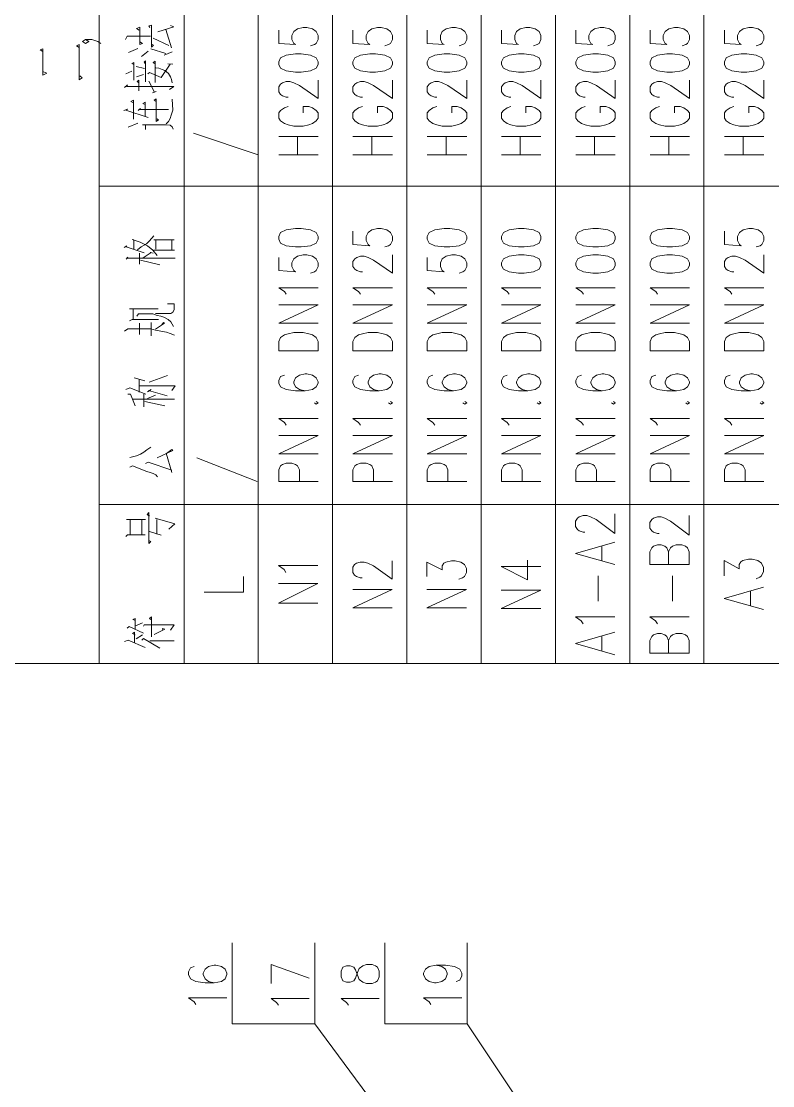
# Model space of a CAD drawing. Header units: millimetres. Extents: x 0 to 829, y 0 to 586.
# Drawn here: x 185 to 254.8, y 388.7 to 487.6 of the extents above; entities that cross this region are included whole.
import ezdxf

# ---------------------------------------------------------------- set-up
doc = ezdxf.new("R2010")
doc.units = ezdxf.units.MM

msp = doc.modelspace()

# ---------------------------------------------------------------- linework, layer by layer
at = {"color": 0, "lineweight": 0}
for points in [[(192.253306, 575.772139), (192.253306, 427.887694)], [(200.141417, 575.772139), (200.141417, 427.887694)], [(200.141417, 575.772139), (200.141417, 427.887694)], [(207.04175, 575.772139), (207.04175, 427.887694)], [(213.945611, 575.772139), (213.945611, 427.887694)], [(220.845944, 575.772139), (220.845944, 427.887694)], [(227.746278, 575.772139), (227.746278, 427.887694)], [(234.646611, 575.772139), (234.646611, 427.887694)], [(241.550472, 575.772139), (241.550472, 427.887694)], [(248.450806, 575.772139), (248.450806, 427.887694)], [(248.450806, 575.772139), (248.450806, 427.887694)], [(196.031556, 485.658583), (196.274972, 485.521), (196.031556, 485.418694), (196.031556, 487.041472), (195.735222, 486.900361), (195.982167, 486.762778)], [(197.114583, 485.453972), (197.312139, 485.348139), (197.114583, 485.175278), (197.114583, 487.214333), (196.867639, 487.143778), (196.966417, 487.006194)], [(197.70725, 486.589917), (199.185389, 487.073222), (198.889056, 487.179056)], [(198.987833, 485.10825), (198.444556, 486.798056)], [(208.939694, 486.745139), (208.939694, 485.524528), (210.509556, 485.404583), (210.333167, 485.524528), (210.160306, 485.891417), (210.160306, 486.258306), (210.333167, 486.625194), (210.682417, 486.868611), (211.204528, 486.988556), (211.553778, 486.988556), (212.079417, 486.868611), (212.425139, 486.625194), (212.601528, 486.258306), (212.601528, 485.891417), (212.425139, 485.524528), (212.252278, 485.404583), (211.903028, 485.281111)], [(215.840028, 486.745139), (215.840028, 485.524528), (217.409889, 485.404583), (217.237028, 485.524528), (217.060639, 485.891417), (217.060639, 486.258306), (217.237028, 486.625194), (217.58275, 486.868611), (218.108389, 486.988556), (218.457639, 486.988556), (218.97975, 486.868611), (219.329, 486.625194), (219.501861, 486.258306), (219.501861, 485.891417), (219.329, 485.524528), (219.152611, 485.404583), (218.803361, 485.281111)], [(222.740361, 486.745139), (222.740361, 485.524528), (224.310222, 485.404583), (224.137361, 485.524528), (223.960972, 485.891417), (223.960972, 486.258306), (224.137361, 486.625194), (224.486611, 486.868611), (225.008722, 486.988556), (225.357972, 486.988556), (225.880083, 486.868611), (226.229333, 486.625194), (226.402194, 486.258306), (226.402194, 485.891417), (226.229333, 485.524528), (226.056472, 485.404583), (225.707222, 485.281111)], [(229.644222, 486.745139), (229.644222, 485.524528), (231.214083, 485.404583), (231.037694, 485.524528), (230.864833, 485.891417), (230.864833, 486.258306), (231.037694, 486.625194), (231.386944, 486.868611), (231.909056, 486.988556), (232.258306, 486.988556), (232.780417, 486.868611), (233.129667, 486.625194), (233.306056, 486.258306), (233.306056, 485.891417), (233.129667, 485.524528), (232.956806, 485.404583), (232.607556, 485.281111)], [(236.544556, 486.745139), (236.544556, 485.524528), (238.114417, 485.404583), (237.938028, 485.524528), (237.765167, 485.891417), (237.765167, 486.258306), (237.938028, 486.625194), (238.287278, 486.868611), (238.812917, 486.988556), (239.162167, 486.988556), (239.684278, 486.868611), (240.033528, 486.625194), (240.206389, 486.258306), (240.206389, 485.891417), (240.033528, 485.524528), (239.857139, 485.404583), (239.507889, 485.281111)], [(243.444889, 486.745139), (243.444889, 485.524528), (245.01475, 485.404583), (244.841889, 485.524528), (244.6655, 485.891417), (244.6655, 486.258306), (244.841889, 486.625194), (245.191139, 486.868611), (245.71325, 486.988556), (246.0625, 486.988556), (246.584611, 486.868611), (246.933861, 486.625194), (247.106722, 486.258306), (247.106722, 485.891417), (246.933861, 485.524528), (246.761, 485.404583), (246.41175, 485.281111)], [(250.34875, 486.745139), (250.34875, 485.524528), (251.918611, 485.404583), (251.742222, 485.524528), (251.569361, 485.891417), (251.569361, 486.258306), (251.742222, 486.625194), (252.091472, 486.868611), (252.613583, 486.988556), (252.962833, 486.988556), (253.484944, 486.868611), (253.834194, 486.625194), (254.010583, 486.258306), (254.010583, 485.891417), (253.834194, 485.524528), (253.661333, 485.404583), (253.312083, 485.281111)], [(191.000944, 485.894944), (191.283167, 485.697389), (191.000944, 485.499833), (190.718722, 485.697389), (191.000944, 485.894944), (191.565389, 485.894944), (192.126306, 485.697389), (192.408528, 485.499833)], [(194.698056, 485.866722), (194.846222, 486.177167), (197.015806, 486.177167)], [(197.26275, 486.004306), (198.740889, 485.316389)], [(187.081583, 482.889278), (187.377917, 482.765806), (187.025139, 482.557667), (187.025139, 485.002417), (186.78525, 484.91775), (187.025139, 484.751944)], [(190.454139, 482.518861), (190.6905, 482.310722), (190.394167, 482.144917), (190.394167, 485.415167), (190.157806, 485.291694), (190.394167, 485.125889)], [(194.994389, 484.660222), (195.834, 485.037694)], [(196.179722, 484.3145), (196.81825, 484.797806)], [(198.444556, 484.589667), (197.065194, 485.005944)], [(198.296389, 484.416806), (199.037222, 484.72725)], [(195.488278, 482.106111), (195.488278, 483.728889), (195.290722, 483.658333), (195.488278, 483.556028)], [(196.571306, 481.93325), (196.571306, 483.90175), (196.423139, 483.760639), (196.571306, 483.623056)], [(197.460306, 481.897972), (197.460306, 483.866472), (197.26275, 483.728889), (197.410917, 483.658333)], [(194.747444, 482.691722), (195.290722, 482.935139)], [(195.685833, 483.383167), (196.472528, 483.175028)], [(196.768861, 482.691722), (196.917028, 482.829306), (198.003583, 482.346), (198.839667, 483.587778), (198.642111, 483.623056), (199.086611, 483.587778)], [(197.509694, 483.245583), (197.806028, 483.210306), (198.098833, 483.108), (198.345778, 483.002167), (198.6915, 482.727), (198.889056, 482.416556), (198.987833, 482.173139), (199.037222, 481.862694)], [(195.735222, 482.416556), (196.37375, 482.624694)], [(195.932778, 481.104222), (195.932778, 482.106111), (195.784611, 481.968528), (195.932778, 481.862694)], [(197.213361, 480.931361), (197.559083, 481.037194), (197.410917, 481.001917), (196.867639, 482.003806)], [(209.811056, 480.518611), (209.638194, 480.518611), (209.288944, 480.642083), (209.112556, 480.765556), (208.939694, 481.008972), (208.939694, 481.495806), (209.112556, 481.74275), (209.288944, 481.862694), (209.638194, 481.986167), (209.983917, 481.986167), (210.333167, 481.862694), (210.858806, 481.619278), (212.601528, 480.398667), (212.601528, 482.106111)], [(216.711389, 480.518611), (216.538528, 480.518611), (216.189278, 480.642083), (216.016417, 480.765556), (215.840028, 481.008972), (215.840028, 481.495806), (216.016417, 481.74275), (216.189278, 481.862694), (216.538528, 481.986167), (216.887778, 481.986167), (217.237028, 481.862694), (217.759139, 481.619278), (219.501861, 480.398667), (219.501861, 482.106111)], [(223.61525, 480.518611), (223.438861, 480.518611), (223.089611, 480.642083), (222.91675, 480.765556), (222.740361, 481.008972), (222.740361, 481.495806), (222.91675, 481.74275), (223.089611, 481.862694), (223.438861, 481.986167), (223.788111, 481.986167), (224.137361, 481.862694), (224.659472, 481.619278), (226.402194, 480.398667), (226.402194, 482.106111)], [(230.515583, 480.518611), (230.339194, 480.518611), (229.993472, 480.642083), (229.817083, 480.765556), (229.644222, 481.008972), (229.644222, 481.495806), (229.817083, 481.74275), (229.993472, 481.862694), (230.339194, 481.986167), (230.688444, 481.986167), (231.037694, 481.862694), (231.559806, 481.619278), (233.306056, 480.398667), (233.306056, 482.106111)], [(237.415917, 480.518611), (237.243056, 480.518611), (236.893806, 480.642083), (236.717417, 480.765556), (236.544556, 481.008972), (236.544556, 481.495806), (236.717417, 481.74275), (236.893806, 481.862694), (237.243056, 481.986167), (237.592306, 481.986167), (237.938028, 481.862694), (238.463667, 481.619278), (240.206389, 480.398667), (240.206389, 482.106111)], [(244.31625, 480.518611), (244.143389, 480.518611), (243.794139, 480.642083), (243.621278, 480.765556), (243.444889, 481.008972), (243.444889, 481.495806), (243.621278, 481.74275), (243.794139, 481.862694), (244.143389, 481.986167), (244.492639, 481.986167), (244.841889, 481.862694), (245.364, 481.619278), (247.106722, 480.398667), (247.106722, 482.106111)], [(251.220111, 480.518611), (251.043722, 480.518611), (250.698, 480.642083), (250.521611, 480.765556), (250.34875, 481.008972), (250.34875, 481.495806), (250.521611, 481.74275), (250.698, 481.862694), (251.043722, 481.986167), (251.392972, 481.986167), (251.742222, 481.862694), (252.264333, 481.619278), (254.010583, 480.398667), (254.010583, 482.106111)], [(194.599278, 481.414667), (194.895611, 481.658083), (194.796833, 481.5205), (199.185389, 481.5205), (198.790278, 481.241806)], [(194.549889, 479.276833), (194.895611, 479.414417), (194.747444, 479.312111), (196.81825, 478.620667), (196.521917, 478.722972), (196.521917, 480.070583), (196.324361, 479.933), (196.521917, 479.827167)], [(195.438889, 478.483083), (195.438889, 480.243444), (195.191944, 480.105861), (195.438889, 480.000028)], [(197.608472, 478.518361), (197.756639, 478.412528), (197.559083, 478.274944), (197.559083, 480.381028), (197.361528, 480.243444), (197.559083, 480.105861)], [(198.493944, 478.035056), (198.6915, 478.274944), (198.839667, 478.550111), (198.938444, 478.860556), (199.086611, 479.312111), (199.037222, 480.34575)], [(195.883389, 479.276833), (196.080944, 479.481444), (195.982167, 479.379139), (198.6915, 479.379139)], [(209.811056, 479.664889), (209.461806, 479.544944), (209.112556, 479.298), (208.939694, 479.054583), (208.939694, 478.56775), (209.112556, 478.324333), (209.461806, 478.077389), (209.811056, 477.957444), (210.333167, 477.833972), (211.204528, 477.833972), (211.730167, 477.957444), (212.079417, 478.077389), (212.425139, 478.324333), (212.601528, 478.56775), (212.601528, 479.054583), (212.425139, 479.298), (212.079417, 479.544944), (211.730167, 479.664889), (211.204528, 479.664889), (211.204528, 479.054583)], [(216.711389, 479.664889), (216.362139, 479.544944), (216.016417, 479.298), (215.840028, 479.054583), (215.840028, 478.56775), (216.016417, 478.324333), (216.362139, 478.077389), (216.711389, 477.957444), (217.237028, 477.833972), (218.108389, 477.833972), (218.6305, 477.957444), (218.97975, 478.077389), (219.329, 478.324333), (219.501861, 478.56775), (219.501861, 479.054583), (219.329, 479.298), (218.97975, 479.544944), (218.6305, 479.664889), (218.108389, 479.664889), (218.108389, 479.054583)], [(223.61525, 479.664889), (223.266, 479.544944), (222.91675, 479.298), (222.740361, 479.054583), (222.740361, 478.56775), (222.91675, 478.324333), (223.266, 478.077389), (223.61525, 477.957444), (224.137361, 477.833972), (225.008722, 477.833972), (225.530833, 477.957444), (225.880083, 478.077389), (226.229333, 478.324333), (226.402194, 478.56775), (226.402194, 479.054583), (226.229333, 479.298), (225.880083, 479.544944), (225.530833, 479.664889), (225.008722, 479.664889), (225.008722, 479.054583)], [(230.515583, 479.664889), (230.166333, 479.544944), (229.817083, 479.298), (229.644222, 479.054583), (229.644222, 478.56775), (229.817083, 478.324333), (230.166333, 478.077389), (230.515583, 477.957444), (231.037694, 477.833972), (231.909056, 477.833972), (232.434694, 477.957444), (232.780417, 478.077389), (233.129667, 478.324333), (233.306056, 478.56775), (233.306056, 479.054583), (233.129667, 479.298), (232.780417, 479.544944), (232.434694, 479.664889), (231.909056, 479.664889), (231.909056, 479.054583)], [(237.415917, 479.664889), (237.066667, 479.544944), (236.717417, 479.298), (236.544556, 479.054583), (236.544556, 478.56775), (236.717417, 478.324333), (237.066667, 478.077389), (237.415917, 477.957444), (237.938028, 477.833972), (238.812917, 477.833972), (239.335028, 477.957444), (239.684278, 478.077389), (240.033528, 478.324333), (240.206389, 478.56775), (240.206389, 479.054583), (240.033528, 479.298), (239.684278, 479.544944), (239.335028, 479.664889), (238.812917, 479.664889), (238.812917, 479.054583)], [(244.31625, 479.664889), (243.970528, 479.544944), (243.621278, 479.298), (243.444889, 479.054583), (243.444889, 478.56775), (243.621278, 478.324333), (243.970528, 478.077389), (244.31625, 477.957444), (244.841889, 477.833972), (245.71325, 477.833972), (246.235361, 477.957444), (246.584611, 478.077389), (246.933861, 478.324333), (247.106722, 478.56775), (247.106722, 479.054583), (246.933861, 479.298), (246.584611, 479.544944), (246.235361, 479.664889), (245.71325, 479.664889), (245.71325, 479.054583)], [(251.220111, 479.664889), (250.870861, 479.544944), (250.521611, 479.298), (250.34875, 479.054583), (250.34875, 478.56775), (250.521611, 478.324333), (250.870861, 478.077389), (251.220111, 477.957444), (251.742222, 477.833972), (252.613583, 477.833972), (253.139222, 477.957444), (253.484944, 478.077389), (253.834194, 478.324333), (254.010583, 478.56775), (254.010583, 479.054583), (253.834194, 479.298), (253.484944, 479.544944), (253.139222, 479.664889), (252.613583, 479.664889), (252.613583, 479.054583)], [(194.945, 477.724611), (195.834, 478.102083)], [(196.571306, 477.516472), (196.571306, 477.9645), (196.274972, 477.9645), (198.493944, 477.9645), (198.839667, 477.929222), (199.037222, 477.756361), (199.136, 477.55175)], [(201.005722, 477.177806), (207.013528, 475.149333)], [(208.939694, 476.856778), (212.601528, 476.856778)], [(210.682417, 475.149333), (210.682417, 476.856778)], [(215.840028, 476.856778), (219.501861, 476.856778)], [(217.58275, 475.149333), (217.58275, 476.856778)], [(222.740361, 476.856778), (226.402194, 476.856778)], [(224.486611, 475.149333), (224.486611, 476.856778)], [(229.644222, 476.856778), (233.306056, 476.856778)], [(231.386944, 475.149333), (231.386944, 476.856778)], [(236.544556, 476.856778), (240.206389, 476.856778)], [(238.287278, 475.149333), (238.287278, 476.856778)], [(243.444889, 476.856778), (247.106722, 476.856778)], [(245.191139, 475.149333), (245.191139, 476.856778)], [(250.34875, 476.856778), (254.010583, 476.856778)], [(252.091472, 475.149333), (252.091472, 476.856778)], [(212.601528, 475.149333), (208.939694, 475.149333)], [(219.501861, 475.149333), (215.840028, 475.149333)], [(226.402194, 475.149333), (222.740361, 475.149333)], [(233.306056, 475.149333), (229.644222, 475.149333)], [(240.206389, 475.149333), (236.544556, 475.149333)], [(247.106722, 475.149333), (243.444889, 475.149333)], [(254.010583, 475.149333), (250.34875, 475.149333)], [(192.253306, 472.253028), (303.660528, 472.253028)], [(215.840028, 468.065556), (215.840028, 466.844944), (217.409889, 466.721472), (217.237028, 466.844944), (217.060639, 467.211833), (217.060639, 467.578722), (217.237028, 467.942083), (217.58275, 468.189028), (218.108389, 468.308972), (218.457639, 468.308972), (218.97975, 468.189028), (219.329, 467.942083), (219.501861, 467.578722), (219.501861, 467.211833), (219.329, 466.844944), (219.152611, 466.721472), (218.803361, 466.601528)], [(250.34875, 468.065556), (250.34875, 466.844944), (251.918611, 466.721472), (251.742222, 466.844944), (251.569361, 467.211833), (251.569361, 467.578722), (251.742222, 467.942083), (252.091472, 468.189028), (252.613583, 468.308972), (252.962833, 468.308972), (253.484944, 468.189028), (253.834194, 467.942083), (254.010583, 467.578722), (254.010583, 467.211833), (253.834194, 466.844944), (253.661333, 466.721472), (253.312083, 466.601528)], [(195.463583, 466.432194), (195.463583, 467.261222), (195.315417, 467.2965), (196.05625, 467.053083), (196.744167, 466.710889), (197.238056, 466.294611), (197.633167, 465.811306)], [(195.809306, 466.329889), (196.155028, 466.605056), (196.645389, 466.88375), (196.941722, 467.158917), (197.336833, 467.642222)], [(197.336833, 466.294611), (199.259472, 466.294611), (199.012528, 466.294611), (199.012528, 467.261222), (199.210083, 467.261222), (197.336833, 467.261222), (197.534389, 467.261222), (197.534389, 466.400444)], [(194.574583, 466.538028), (194.821528, 466.710889), (194.772139, 466.605056), (196.447833, 466.054722)], [(194.772139, 465.469111), (194.920306, 465.638444), (194.821528, 465.571417), (199.308861, 465.571417), (196.006861, 465.571417), (196.006861, 465.017556), (196.006861, 466.019444)], [(196.349056, 465.606694), (197.089889, 466.09), (196.991111, 466.09), (197.287444, 466.019444)], [(196.105639, 465.363278), (197.880111, 464.950528)], [(208.939694, 465.624333), (208.939694, 464.403722), (210.509556, 464.28025), (210.333167, 464.403722), (210.160306, 464.770611), (210.160306, 465.1375), (210.333167, 465.500861), (210.682417, 465.747806), (211.204528, 465.86775), (211.553778, 465.86775), (212.079417, 465.747806), (212.425139, 465.500861), (212.601528, 465.1375), (212.601528, 464.770611), (212.425139, 464.403722), (212.252278, 464.28025), (211.903028, 464.160306)], [(216.711389, 464.28025), (216.538528, 464.28025), (216.189278, 464.403722), (216.016417, 464.527194), (215.840028, 464.770611), (215.840028, 465.257444), (216.016417, 465.500861), (216.189278, 465.624333), (216.538528, 465.747806), (216.887778, 465.747806), (217.237028, 465.624333), (217.759139, 465.380917), (219.501861, 464.160306), (219.501861, 465.86775)], [(222.740361, 465.624333), (222.740361, 464.403722), (224.310222, 464.28025), (224.137361, 464.403722), (223.960972, 464.770611), (223.960972, 465.1375), (224.137361, 465.500861), (224.486611, 465.747806), (225.008722, 465.86775), (225.357972, 465.86775), (225.880083, 465.747806), (226.229333, 465.500861), (226.402194, 465.1375), (226.402194, 464.770611), (226.229333, 464.403722), (226.056472, 464.28025), (225.707222, 464.160306)], [(251.220111, 464.28025), (251.043722, 464.28025), (250.698, 464.403722), (250.521611, 464.527194), (250.34875, 464.770611), (250.34875, 465.257444), (250.521611, 465.500861), (250.698, 465.624333), (251.043722, 465.747806), (251.392972, 465.747806), (251.742222, 465.624333), (252.264333, 465.380917), (254.010583, 464.160306), (254.010583, 465.86775)], [(209.638194, 462.205917), (209.461806, 462.449333), (208.939694, 462.816222), (212.601528, 462.816222)], [(216.538528, 462.205917), (216.362139, 462.449333), (215.840028, 462.816222), (219.501861, 462.816222)], [(223.438861, 462.205917), (223.266, 462.449333), (222.740361, 462.816222), (226.402194, 462.816222)], [(230.339194, 462.205917), (230.166333, 462.449333), (229.644222, 462.816222), (233.306056, 462.816222)], [(237.243056, 462.205917), (237.066667, 462.449333), (236.544556, 462.816222), (240.206389, 462.816222)], [(244.143389, 462.205917), (243.970528, 462.449333), (243.444889, 462.816222), (247.106722, 462.816222)], [(251.043722, 462.205917), (250.870861, 462.449333), (250.34875, 462.816222), (254.010583, 462.816222)], [(197.485, 460.413806), (198.91375, 460.413806), (199.111306, 460.551389), (199.210083, 460.759528), (199.210083, 461.309861), (198.617417, 461.309861)], [(212.601528, 459.521278), (208.939694, 459.521278), (212.601528, 461.228722), (208.939694, 461.228722)], [(219.501861, 459.521278), (215.840028, 459.521278), (219.501861, 461.228722), (215.840028, 461.228722)], [(226.402194, 459.521278), (222.740361, 459.521278), (226.402194, 461.228722), (222.740361, 461.228722)], [(233.306056, 459.521278), (229.644222, 459.521278), (233.306056, 461.228722), (229.644222, 461.228722)], [(240.206389, 459.521278), (236.544556, 459.521278), (240.206389, 461.228722), (236.544556, 461.228722)], [(247.106722, 459.521278), (243.444889, 459.521278), (247.106722, 461.228722), (243.444889, 461.228722)], [(254.010583, 459.521278), (250.34875, 459.521278), (254.010583, 461.228722), (250.34875, 461.228722)], [(195.068472, 460.861833), (197.731944, 460.861833)], [(195.414194, 459.9305), (195.414194, 460.861833)], [(195.759917, 460.170389), (195.908083, 460.378528), (197.238056, 460.378528), (197.633167, 460.240944), (197.978889, 460.170389), (198.271694, 460.068083), (198.666806, 459.859944), (198.91375, 459.655333), (199.160694, 459.203778)], [(194.623972, 458.791028), (194.920306, 458.999167), (197.0405, 458.999167), (197.485, 458.861583), (197.978889, 458.791028), (198.518639, 458.688722), (198.864361, 458.551139), (199.259472, 458.410028)], [(195.068472, 459.722361), (195.315417, 459.859944), (197.781333, 459.859944)], [(196.006861, 458.480583), (196.006861, 459.514222)], [(197.089889, 458.343), (197.089889, 459.584778)], [(197.485, 458.963889), (198.321083, 459.514222), (198.222306, 459.584778), (198.077667, 459.376639)], [(195.512972, 454.427167), (196.497222, 454.152)], [(195.957472, 453.114833), (195.957472, 454.324861)], [(196.892333, 454.046167), (198.617417, 454.667056)], [(209.461806, 454.688222), (209.112556, 454.568278), (208.939694, 454.201389), (208.939694, 453.957972), (209.112556, 453.591083), (209.638194, 453.347667), (210.509556, 453.224194), (211.380917, 453.224194), (212.079417, 453.347667), (212.425139, 453.591083), (212.601528, 453.957972), (212.601528, 454.077917), (212.425139, 454.444806), (212.079417, 454.688222), (211.553778, 454.811694), (211.380917, 454.811694), (210.858806, 454.688222), (210.509556, 454.444806), (210.333167, 454.077917), (210.333167, 453.957972), (210.509556, 453.591083), (210.858806, 453.347667), (211.380917, 453.224194)], [(216.362139, 454.688222), (216.016417, 454.568278), (215.840028, 454.201389), (215.840028, 453.957972), (216.016417, 453.591083), (216.538528, 453.347667), (217.409889, 453.224194), (218.28125, 453.224194), (218.97975, 453.347667), (219.329, 453.591083), (219.501861, 453.957972), (219.501861, 454.077917), (219.329, 454.444806), (218.97975, 454.688222), (218.457639, 454.811694), (218.28125, 454.811694), (217.759139, 454.688222), (217.409889, 454.444806), (217.237028, 454.077917), (217.237028, 453.957972), (217.409889, 453.591083), (217.759139, 453.347667), (218.28125, 453.224194)], [(223.266, 454.688222), (222.91675, 454.568278), (222.740361, 454.201389), (222.740361, 453.957972), (222.91675, 453.591083), (223.438861, 453.347667), (224.310222, 453.224194), (225.181583, 453.224194), (225.880083, 453.347667), (226.229333, 453.591083), (226.402194, 453.957972), (226.402194, 454.077917), (226.229333, 454.444806), (225.880083, 454.688222), (225.357972, 454.811694), (225.181583, 454.811694), (224.659472, 454.688222), (224.310222, 454.444806), (224.137361, 454.077917), (224.137361, 453.957972), (224.310222, 453.591083), (224.659472, 453.347667), (225.181583, 453.224194)], [(230.166333, 454.688222), (229.817083, 454.568278), (229.644222, 454.201389), (229.644222, 453.957972), (229.817083, 453.591083), (230.339194, 453.347667), (231.214083, 453.224194), (232.085444, 453.224194), (232.780417, 453.347667), (233.129667, 453.591083), (233.306056, 453.957972), (233.306056, 454.077917), (233.129667, 454.444806), (232.780417, 454.688222), (232.258306, 454.811694), (232.085444, 454.811694), (231.559806, 454.688222), (231.214083, 454.444806), (231.037694, 454.077917), (231.037694, 453.957972), (231.214083, 453.591083), (231.559806, 453.347667), (232.085444, 453.224194)], [(237.066667, 454.688222), (236.717417, 454.568278), (236.544556, 454.201389), (236.544556, 453.957972), (236.717417, 453.591083), (237.243056, 453.347667), (238.114417, 453.224194), (238.985778, 453.224194), (239.684278, 453.347667), (240.033528, 453.591083), (240.206389, 453.957972), (240.206389, 454.077917), (240.033528, 454.444806), (239.684278, 454.688222), (239.162167, 454.811694), (238.985778, 454.811694), (238.463667, 454.688222), (238.114417, 454.444806), (237.938028, 454.077917), (237.938028, 453.957972), (238.114417, 453.591083), (238.463667, 453.347667), (238.985778, 453.224194)], [(243.970528, 454.688222), (243.621278, 454.568278), (243.444889, 454.201389), (243.444889, 453.957972), (243.621278, 453.591083), (244.143389, 453.347667), (245.01475, 453.224194), (245.886111, 453.224194), (246.584611, 453.347667), (246.933861, 453.591083), (247.106722, 453.957972), (247.106722, 454.077917), (246.933861, 454.444806), (246.584611, 454.688222), (246.0625, 454.811694), (245.886111, 454.811694), (245.364, 454.688222), (245.01475, 454.444806), (244.841889, 454.077917), (244.841889, 453.957972), (245.01475, 453.591083), (245.364, 453.347667), (245.886111, 453.224194)], [(250.870861, 454.688222), (250.521611, 454.568278), (250.34875, 454.201389), (250.34875, 453.957972), (250.521611, 453.591083), (251.043722, 453.347667), (251.918611, 453.224194), (252.789972, 453.224194), (253.484944, 453.347667), (253.834194, 453.591083), (254.010583, 453.957972), (254.010583, 454.077917), (253.834194, 454.444806), (253.484944, 454.688222), (252.962833, 454.811694), (252.789972, 454.811694), (252.264333, 454.688222), (251.918611, 454.444806), (251.742222, 454.077917), (251.742222, 453.957972), (251.918611, 453.591083), (252.264333, 453.347667), (252.789972, 453.224194)], [(194.72275, 453.35825), (195.117861, 453.495833), (196.596, 452.910222)], [(195.957472, 453.703972), (199.308861, 453.703972), (199.012528, 453.252417)], [(196.744167, 453.150111), (197.089889, 453.35825)], [(196.842944, 453.252417), (198.568028, 452.769111)], [(194.920306, 452.910222), (195.16725, 452.910222), (195.61175, 451.837778)], [(195.364806, 452.458667), (199.259472, 452.458667)], [(196.398444, 451.735472), (196.398444, 452.910222)], [(196.497222, 452.254056), (198.370472, 451.837778)], [(196.744167, 452.529222), (197.485, 452.839667)], [(212.252278, 452.127056), (212.425139, 452.003583), (212.601528, 452.127056), (212.425139, 452.247)], [(219.152611, 452.127056), (219.329, 452.003583), (219.501861, 452.127056), (219.329, 452.247)], [(226.056472, 452.127056), (226.229333, 452.003583), (226.402194, 452.127056), (226.229333, 452.247)], [(232.956806, 452.127056), (233.129667, 452.003583), (233.306056, 452.127056), (233.129667, 452.247)], [(239.857139, 452.127056), (240.033528, 452.003583), (240.206389, 452.127056), (240.033528, 452.247)], [(246.761, 452.127056), (246.933861, 452.003583), (247.106722, 452.127056), (246.933861, 452.247)], [(253.661333, 452.127056), (253.834194, 452.003583), (254.010583, 452.127056), (253.834194, 452.247)], [(209.638194, 450.049194), (209.461806, 450.296139), (208.939694, 450.6595), (212.601528, 450.6595)], [(216.538528, 450.049194), (216.362139, 450.296139), (215.840028, 450.6595), (219.501861, 450.6595)], [(223.438861, 450.049194), (223.266, 450.296139), (222.740361, 450.6595), (226.402194, 450.6595)], [(230.339194, 450.049194), (230.166333, 450.296139), (229.644222, 450.6595), (233.306056, 450.6595)], [(237.243056, 450.049194), (237.066667, 450.296139), (236.544556, 450.6595), (240.206389, 450.6595)], [(244.143389, 450.049194), (243.970528, 450.296139), (243.444889, 450.6595), (247.106722, 450.6595)], [(251.043722, 450.049194), (250.870861, 450.296139), (250.34875, 450.6595), (254.010583, 450.6595)], [(212.601528, 447.364556), (208.939694, 447.364556), (212.601528, 449.075528), (208.939694, 449.075528)], [(219.501861, 447.364556), (215.840028, 447.364556), (219.501861, 449.075528), (215.840028, 449.075528)], [(226.402194, 447.364556), (222.740361, 447.364556), (226.402194, 449.075528), (222.740361, 449.075528)], [(233.306056, 447.364556), (229.644222, 447.364556), (233.306056, 449.075528), (229.644222, 449.075528)], [(240.206389, 447.364556), (236.544556, 447.364556), (240.206389, 449.075528), (236.544556, 449.075528)], [(247.106722, 447.364556), (243.444889, 447.364556), (247.106722, 449.075528), (243.444889, 449.075528)], [(254.010583, 447.364556), (250.34875, 447.364556), (254.010583, 449.075528), (250.34875, 449.075528)], [(195.117861, 447.025889), (195.710528, 447.19875), (196.105639, 447.336333), (196.398444, 447.544472), (196.694778, 447.749083), (197.0405, 447.9925)], [(197.633167, 446.990611), (199.111306, 447.682056), (199.012528, 447.784361), (198.518639, 447.406889)], [(199.012528, 445.646528), (198.46925, 447.438639)], [(195.117861, 446.129833), (195.364806, 446.267417), (196.694778, 445.748833), (196.991111, 445.646528), (197.287444, 445.540694), (197.534389, 445.438389), (197.682556, 445.23025)], [(196.546611, 446.475556), (196.793556, 446.613139), (199.012528, 445.851139)], [(201.340861, 446.997667), (206.921806, 444.803389)], [(212.601528, 444.803389), (208.939694, 444.803389), (208.939694, 445.900528), (209.112556, 446.267417), (209.288944, 446.387361), (209.638194, 446.510833), (210.160306, 446.510833), (210.509556, 446.387361), (210.682417, 446.267417), (210.858806, 445.900528), (210.858806, 444.803389)], [(219.501861, 444.803389), (215.840028, 444.803389), (215.840028, 445.900528), (216.016417, 446.267417), (216.189278, 446.387361), (216.538528, 446.510833), (217.060639, 446.510833), (217.409889, 446.387361), (217.58275, 446.267417), (217.759139, 445.900528), (217.759139, 444.803389)], [(226.402194, 444.803389), (222.740361, 444.803389), (222.740361, 445.900528), (222.91675, 446.267417), (223.089611, 446.387361), (223.438861, 446.510833), (223.960972, 446.510833), (224.310222, 446.387361), (224.486611, 446.267417), (224.659472, 445.900528), (224.659472, 444.803389)], [(233.306056, 444.803389), (229.644222, 444.803389), (229.644222, 445.900528), (229.817083, 446.267417), (229.993472, 446.387361), (230.339194, 446.510833), (230.864833, 446.510833), (231.214083, 446.387361), (231.386944, 446.267417), (231.559806, 445.900528), (231.559806, 444.803389)], [(240.206389, 444.803389), (236.544556, 444.803389), (236.544556, 445.900528), (236.717417, 446.267417), (236.893806, 446.387361), (237.243056, 446.510833), (237.765167, 446.510833), (238.114417, 446.387361), (238.287278, 446.267417), (238.463667, 445.900528), (238.463667, 444.803389)], [(247.106722, 444.803389), (243.444889, 444.803389), (243.444889, 445.900528), (243.621278, 446.267417), (243.794139, 446.387361), (244.143389, 446.510833), (244.6655, 446.510833), (245.01475, 446.387361), (245.191139, 446.267417), (245.364, 445.900528), (245.364, 444.803389)], [(254.010583, 444.803389), (250.34875, 444.803389), (250.34875, 445.900528), (250.521611, 446.267417), (250.698, 446.387361), (251.043722, 446.510833), (251.569361, 446.510833), (251.918611, 446.387361), (252.091472, 446.267417), (252.264333, 445.900528), (252.264333, 444.803389)], [(192.253306, 442.676139), (303.660528, 442.676139)], [(194.796833, 441.2615), (196.571306, 441.2615)], [(195.142556, 439.811583), (195.142556, 441.226222)], [(196.229111, 439.811583), (196.229111, 441.226222)], [(196.917028, 439.293), (197.065194, 439.222444), (196.867639, 439.049583), (196.867639, 441.914139), (196.719472, 441.741278), (196.917028, 441.571944)], [(197.460306, 441.399083), (199.284167, 440.8805), (198.740889, 440.361917)], [(197.608472, 439.913889), (197.608472, 441.2615)], [(237.391222, 440.090278), (237.218361, 440.090278), (236.869111, 440.220806), (236.692722, 440.351333), (236.519861, 440.612389), (236.519861, 441.1345), (236.692722, 441.395556), (236.869111, 441.526083), (237.218361, 441.660139), (237.564083, 441.660139), (237.913333, 441.526083), (238.438972, 441.265028), (240.181694, 439.95975), (240.181694, 441.790667)], [(244.291556, 439.95975), (244.118694, 439.95975), (243.769444, 440.090278), (243.596583, 440.220806), (243.420194, 440.481861), (243.420194, 441.003972), (243.596583, 441.265028), (243.769444, 441.395556), (244.118694, 441.526083), (244.467944, 441.526083), (244.817194, 441.395556), (245.339306, 441.1345), (247.082028, 439.829222), (247.082028, 441.660139)], [(194.747444, 439.70575), (194.895611, 439.843333), (196.521917, 439.843333)], [(196.917028, 440.157306), (198.003583, 439.811583)], [(240.181694, 437.081083), (236.519861, 438.128833), (240.181694, 439.173056)], [(238.961083, 437.472667), (238.961083, 438.781472)], [(247.082028, 437.081083), (243.420194, 437.081083), (243.420194, 438.259361), (243.596583, 438.650944), (243.769444, 438.781472), (244.118694, 438.912), (244.467944, 438.912), (244.817194, 438.781472), (244.990056, 438.650944), (245.166444, 438.259361)], [(245.166444, 437.081083), (245.166444, 438.259361), (245.339306, 438.650944), (245.512167, 438.781472), (245.861417, 438.912), (246.387056, 438.912), (246.732778, 438.781472), (246.909167, 438.650944), (247.082028, 438.259361), (247.082028, 437.081083)], [(216.686694, 435.860472), (216.513833, 435.860472), (216.164583, 435.983944), (215.988194, 436.103889), (215.815333, 436.347306), (215.815333, 436.837667), (215.988194, 437.081083), (216.164583, 437.204556), (216.513833, 437.3245), (216.863083, 437.3245), (217.208806, 437.204556), (217.734444, 436.957611), (219.477167, 435.737), (219.477167, 437.447972)], [(222.715667, 435.983944), (222.715667, 437.3245), (224.112667, 436.59425), (224.112667, 436.957611), (224.285528, 437.204556), (224.461917, 437.3245), (224.984028, 437.447972), (225.333278, 437.447972), (225.855389, 437.3245), (226.204639, 437.081083), (226.3775, 436.714194), (226.3775, 436.347306), (226.204639, 435.983944), (226.02825, 435.860472), (225.682528, 435.737)], [(229.619528, 436.897639), (232.06075, 435.677028), (232.06075, 437.507944)], [(250.324056, 436.033333), (250.324056, 437.472667), (251.717528, 436.6895), (251.717528, 437.081083), (251.890389, 437.342139), (252.066778, 437.472667), (252.588889, 437.603194), (252.938139, 437.603194), (253.46025, 437.472667), (253.8095, 437.211611), (253.985889, 436.820028), (253.985889, 436.428444), (253.8095, 436.033333), (253.636639, 435.902806), (253.287389, 435.772278)], [(209.609972, 436.361417), (209.437111, 436.622472), (208.915, 437.014056), (212.576833, 437.014056)], [(229.619528, 436.897639), (233.281361, 436.897639)], [(202.011139, 434.516389), (205.672972, 434.516389), (205.672972, 435.983944)], [(212.576833, 433.486278), (208.915, 433.486278), (212.576833, 435.317194), (208.915, 435.317194)], [(238.611833, 433.680306), (238.611833, 436.033333)], [(245.512167, 433.680306), (245.512167, 436.033333)], [(219.477167, 433.052361), (215.815333, 433.052361), (219.477167, 434.763333), (215.815333, 434.763333)], [(226.3775, 433.052361), (222.715667, 433.052361), (226.3775, 434.763333), (222.715667, 434.763333)], [(233.281361, 432.992389), (229.619528, 432.992389), (233.281361, 434.699833), (229.619528, 434.699833)], [(253.985889, 432.897139), (250.324056, 433.941361), (253.985889, 434.989111)], [(252.765278, 433.288722), (252.765278, 434.597528)], [(194.846222, 431.186167), (195.043778, 431.32375), (196.37375, 430.702861)], [(195.587056, 431.115611), (195.587056, 432.082222), (195.3895, 431.979917), (195.636444, 431.874083)], [(195.636444, 431.390778), (196.274972, 431.669472)], [(196.37375, 431.359028), (196.423139, 431.496611), (199.234778, 431.496611), (198.889056, 430.978028)], [(197.114583, 430.357139), (197.114583, 432.219806), (196.917028, 432.082222), (197.065194, 431.979917)], [(237.218361, 431.588333), (237.041972, 431.849389), (236.519861, 432.240972), (240.181694, 432.240972)], [(244.118694, 431.588333), (243.942306, 431.849389), (243.420194, 432.240972), (247.082028, 432.240972)], [(195.537667, 429.806806), (195.537667, 430.805167), (195.340111, 430.667583), (195.587056, 430.565278)], [(195.685833, 430.184278), (196.274972, 430.565278)], [(197.361528, 430.597028), (198.345778, 431.080333), (198.148222, 431.150889), (198.148222, 431.048583)], [(240.181694, 428.709667), (236.519861, 429.757417), (240.181694, 430.805167)], [(238.961083, 429.104778), (238.961083, 430.410056)], [(247.082028, 428.840194), (243.420194, 428.840194), (243.420194, 430.018472), (243.596583, 430.410056), (243.769444, 430.540583), (244.118694, 430.671111), (244.467944, 430.671111), (244.817194, 430.540583), (244.990056, 430.410056), (245.166444, 430.018472)], [(245.166444, 428.840194), (245.166444, 430.018472), (245.339306, 430.410056), (245.512167, 430.540583), (245.861417, 430.671111), (246.387056, 430.671111), (246.732778, 430.540583), (246.909167, 430.410056), (247.082028, 430.018472), (247.082028, 428.840194)], [(194.599278, 429.944389), (194.945, 430.046694), (196.521917, 429.390528)], [(196.229111, 430.046694), (196.37375, 430.219556), (197.904806, 429.3235)], [(196.966417, 430.011417), (199.234778, 430.011417)], [(24.648583, 427.887694), (303.660528, 427.887694)], [(204.625222, 401.919722), (204.625222, 394.391444)], [(212.284028, 401.919722), (212.284028, 394.391444)], [(218.78925, 401.919722), (218.78925, 394.391444)], [(226.448056, 401.919722), (226.448056, 394.391444)], [(201.076278, 399.739556), (200.737611, 399.612556), (200.568278, 399.231556), (200.568278, 398.977556), (200.737611, 398.596556), (201.245611, 398.346083), (202.092278, 398.219083), (202.935417, 398.219083), (203.61275, 398.346083), (203.951417, 398.596556), (204.117222, 398.977556), (204.117222, 399.104556), (203.951417, 399.485556), (203.61275, 399.739556), (203.10475, 399.866556), (202.935417, 399.866556), (202.427417, 399.739556), (202.092278, 399.485556), (201.922944, 399.104556), (201.922944, 398.977556), (202.092278, 398.596556), (202.427417, 398.346083), (202.935417, 398.219083)], [(208.230611, 398.155583), (208.230611, 399.930056), (211.779556, 398.660056)], [(223.576444, 399.866556), (224.084444, 399.739556), (224.423111, 399.485556), (224.592444, 399.104556), (224.592444, 398.977556), (224.423111, 398.596556), (224.084444, 398.346083), (223.576444, 398.219083), (223.407111, 398.219083), (222.902639, 398.346083), (222.563972, 398.596556), (222.394639, 398.977556), (222.394639, 399.104556), (222.563972, 399.485556), (222.902639, 399.739556), (223.576444, 399.866556), (224.423111, 399.866556), (225.26625, 399.739556), (225.77425, 399.485556), (225.943583, 399.104556), (225.943583, 398.850556), (225.77425, 398.473083), (225.435583, 398.346083)], [(201.245611, 396.190611), (201.076278, 396.444611), (200.568278, 396.822083), (204.117222, 396.822083)], [(208.904417, 396.127111), (208.735083, 396.381111), (208.230611, 396.758583), (211.779556, 396.758583)], [(215.409639, 396.127111), (215.240306, 396.381111), (214.735833, 396.758583), (218.284778, 396.758583)], [(223.071972, 396.190611), (222.902639, 396.444611), (222.394639, 396.822083), (225.943583, 396.822083)], [(204.625222, 394.391444), (212.284028, 394.391444)], [(244.467944, 350.893944), (212.284028, 394.391444)], [(218.78925, 394.391444), (226.448056, 394.391444)], [(254.324556, 352.587278), (226.448056, 394.391444)]]:
    msp.add_lwpolyline(points, dxfattribs=at)
for points in [[(208.939694, 483.573667), (209.112556, 483.206778), (209.638194, 482.963361), (210.509556, 482.839889), (211.031667, 482.839889), (211.903028, 482.963361), (212.425139, 483.206778), (212.601528, 483.573667), (212.601528, 483.817083), (212.425139, 484.183972), (211.903028, 484.427389), (211.031667, 484.547333), (210.509556, 484.547333), (209.638194, 484.427389), (209.112556, 484.183972), (208.939694, 483.817083)], [(215.840028, 483.573667), (216.016417, 483.206778), (216.538528, 482.963361), (217.409889, 482.839889), (217.932, 482.839889), (218.803361, 482.963361), (219.329, 483.206778), (219.501861, 483.573667), (219.501861, 483.817083), (219.329, 484.183972), (218.803361, 484.427389), (217.932, 484.547333), (217.409889, 484.547333), (216.538528, 484.427389), (216.016417, 484.183972), (215.840028, 483.817083)], [(222.740361, 483.573667), (222.91675, 483.206778), (223.438861, 482.963361), (224.310222, 482.839889), (224.835861, 482.839889), (225.707222, 482.963361), (226.229333, 483.206778), (226.402194, 483.573667), (226.402194, 483.817083), (226.229333, 484.183972), (225.707222, 484.427389), (224.835861, 484.547333), (224.310222, 484.547333), (223.438861, 484.427389), (222.91675, 484.183972), (222.740361, 483.817083)], [(229.644222, 483.573667), (229.817083, 483.206778), (230.339194, 482.963361), (231.214083, 482.839889), (231.736194, 482.839889), (232.607556, 482.963361), (233.129667, 483.206778), (233.306056, 483.573667), (233.306056, 483.817083), (233.129667, 484.183972), (232.607556, 484.427389), (231.736194, 484.547333), (231.214083, 484.547333), (230.339194, 484.427389), (229.817083, 484.183972), (229.644222, 483.817083)], [(236.544556, 483.573667), (236.717417, 483.206778), (237.243056, 482.963361), (238.114417, 482.839889), (238.636528, 482.839889), (239.507889, 482.963361), (240.033528, 483.206778), (240.206389, 483.573667), (240.206389, 483.817083), (240.033528, 484.183972), (239.507889, 484.427389), (238.636528, 484.547333), (238.114417, 484.547333), (237.243056, 484.427389), (236.717417, 484.183972), (236.544556, 483.817083)], [(243.444889, 483.573667), (243.621278, 483.206778), (244.143389, 482.963361), (245.01475, 482.839889), (245.540389, 482.839889), (246.41175, 482.963361), (246.933861, 483.206778), (247.106722, 483.573667), (247.106722, 483.817083), (246.933861, 484.183972), (246.41175, 484.427389), (245.540389, 484.547333), (245.01475, 484.547333), (244.143389, 484.427389), (243.621278, 484.183972), (243.444889, 483.817083)], [(250.34875, 483.573667), (250.521611, 483.206778), (251.043722, 482.963361), (251.918611, 482.839889), (252.440722, 482.839889), (253.312083, 482.963361), (253.834194, 483.206778), (254.010583, 483.573667), (254.010583, 483.817083), (253.834194, 484.183972), (253.312083, 484.427389), (252.440722, 484.547333), (251.918611, 484.547333), (251.043722, 484.427389), (250.521611, 484.183972), (250.34875, 483.817083)], [(208.939694, 467.331778), (209.112556, 466.968417), (209.638194, 466.721472), (210.509556, 466.601528), (211.031667, 466.601528), (211.903028, 466.721472), (212.425139, 466.968417), (212.601528, 467.331778), (212.601528, 467.578722), (212.425139, 467.942083), (211.903028, 468.189028), (211.031667, 468.308972), (210.509556, 468.308972), (209.638194, 468.189028), (209.112556, 467.942083), (208.939694, 467.578722)], [(222.740361, 467.331778), (222.91675, 466.968417), (223.438861, 466.721472), (224.310222, 466.601528), (224.835861, 466.601528), (225.707222, 466.721472), (226.229333, 466.968417), (226.402194, 467.331778), (226.402194, 467.578722), (226.229333, 467.942083), (225.707222, 468.189028), (224.835861, 468.308972), (224.310222, 468.308972), (223.438861, 468.189028), (222.91675, 467.942083), (222.740361, 467.578722)], [(229.644222, 467.331778), (229.817083, 466.968417), (230.339194, 466.721472), (231.214083, 466.601528), (231.736194, 466.601528), (232.607556, 466.721472), (233.129667, 466.968417), (233.306056, 467.331778), (233.306056, 467.578722), (233.129667, 467.942083), (232.607556, 468.189028), (231.736194, 468.308972), (231.214083, 468.308972), (230.339194, 468.189028), (229.817083, 467.942083), (229.644222, 467.578722)], [(236.544556, 467.331778), (236.717417, 466.968417), (237.243056, 466.721472), (238.114417, 466.601528), (238.636528, 466.601528), (239.507889, 466.721472), (240.033528, 466.968417), (240.206389, 467.331778), (240.206389, 467.578722), (240.033528, 467.942083), (239.507889, 468.189028), (238.636528, 468.308972), (238.114417, 468.308972), (237.243056, 468.189028), (236.717417, 467.942083), (236.544556, 467.578722)], [(243.444889, 467.331778), (243.621278, 466.968417), (244.143389, 466.721472), (245.01475, 466.601528), (245.540389, 466.601528), (246.41175, 466.721472), (246.933861, 466.968417), (247.106722, 467.331778), (247.106722, 467.578722), (246.933861, 467.942083), (246.41175, 468.189028), (245.540389, 468.308972), (245.01475, 468.308972), (244.143389, 468.189028), (243.621278, 467.942083), (243.444889, 467.578722)], [(229.644222, 464.890556), (229.817083, 464.527194), (230.339194, 464.28025), (231.214083, 464.160306), (231.736194, 464.160306), (232.607556, 464.28025), (233.129667, 464.527194), (233.306056, 464.890556), (233.306056, 465.1375), (233.129667, 465.500861), (232.607556, 465.747806), (231.736194, 465.86775), (231.214083, 465.86775), (230.339194, 465.747806), (229.817083, 465.500861), (229.644222, 465.1375)], [(236.544556, 464.890556), (236.717417, 464.527194), (237.243056, 464.28025), (238.114417, 464.160306), (238.636528, 464.160306), (239.507889, 464.28025), (240.033528, 464.527194), (240.206389, 464.890556), (240.206389, 465.1375), (240.033528, 465.500861), (239.507889, 465.747806), (238.636528, 465.86775), (238.114417, 465.86775), (237.243056, 465.747806), (236.717417, 465.500861), (236.544556, 465.1375)], [(243.444889, 464.890556), (243.621278, 464.527194), (244.143389, 464.28025), (245.01475, 464.160306), (245.540389, 464.160306), (246.41175, 464.28025), (246.933861, 464.527194), (247.106722, 464.890556), (247.106722, 465.1375), (246.933861, 465.500861), (246.41175, 465.747806), (245.540389, 465.86775), (245.01475, 465.86775), (244.143389, 465.747806), (243.621278, 465.500861), (243.444889, 465.1375)], [(212.601528, 456.956583), (208.939694, 456.956583), (208.939694, 457.810306), (209.112556, 458.177194), (209.461806, 458.420611), (209.811056, 458.544083), (210.333167, 458.667556), (211.204528, 458.667556), (211.730167, 458.544083), (212.079417, 458.420611), (212.425139, 458.177194), (212.601528, 457.810306)], [(219.501861, 456.956583), (215.840028, 456.956583), (215.840028, 457.810306), (216.016417, 458.177194), (216.362139, 458.420611), (216.711389, 458.544083), (217.237028, 458.667556), (218.108389, 458.667556), (218.6305, 458.544083), (218.97975, 458.420611), (219.329, 458.177194), (219.501861, 457.810306)], [(226.402194, 456.956583), (222.740361, 456.956583), (222.740361, 457.810306), (222.91675, 458.177194), (223.266, 458.420611), (223.61525, 458.544083), (224.137361, 458.667556), (225.008722, 458.667556), (225.530833, 458.544083), (225.880083, 458.420611), (226.229333, 458.177194), (226.402194, 457.810306)], [(233.306056, 456.956583), (229.644222, 456.956583), (229.644222, 457.810306), (229.817083, 458.177194), (230.166333, 458.420611), (230.515583, 458.544083), (231.037694, 458.667556), (231.909056, 458.667556), (232.434694, 458.544083), (232.780417, 458.420611), (233.129667, 458.177194), (233.306056, 457.810306)], [(240.206389, 456.956583), (236.544556, 456.956583), (236.544556, 457.810306), (236.717417, 458.177194), (237.066667, 458.420611), (237.415917, 458.544083), (237.938028, 458.667556), (238.812917, 458.667556), (239.335028, 458.544083), (239.684278, 458.420611), (240.033528, 458.177194), (240.206389, 457.810306)], [(247.106722, 456.956583), (243.444889, 456.956583), (243.444889, 457.810306), (243.621278, 458.177194), (243.970528, 458.420611), (244.31625, 458.544083), (244.841889, 458.667556), (245.71325, 458.667556), (246.235361, 458.544083), (246.584611, 458.420611), (246.933861, 458.177194), (247.106722, 457.810306)], [(254.010583, 456.956583), (250.34875, 456.956583), (250.34875, 457.810306), (250.521611, 458.177194), (250.870861, 458.420611), (251.220111, 458.544083), (251.742222, 458.667556), (252.613583, 458.667556), (253.139222, 458.544083), (253.484944, 458.420611), (253.834194, 458.177194), (254.010583, 457.810306)], [(214.735833, 398.787056), (214.905167, 398.409583), (215.240306, 398.282583), (215.578972, 398.282583), (215.917639, 398.409583), (216.086972, 398.660056), (216.256306, 399.168056), (216.425639, 399.549056), (216.764306, 399.803056), (217.099444, 399.930056), (217.607444, 399.930056), (217.946111, 399.803056), (218.115444, 399.676056), (218.284778, 399.295056), (218.284778, 398.787056), (218.115444, 398.409583), (217.946111, 398.282583), (217.607444, 398.155583), (217.099444, 398.155583), (216.764306, 398.282583), (216.425639, 398.536583), (216.256306, 398.914056), (216.086972, 399.422056), (215.917639, 399.676056), (215.578972, 399.803056), (215.240306, 399.803056), (214.905167, 399.676056), (214.735833, 399.295056)]]:
    msp.add_lwpolyline(points, close=True, dxfattribs=at)

doc.saveas('drawing.dxf')
